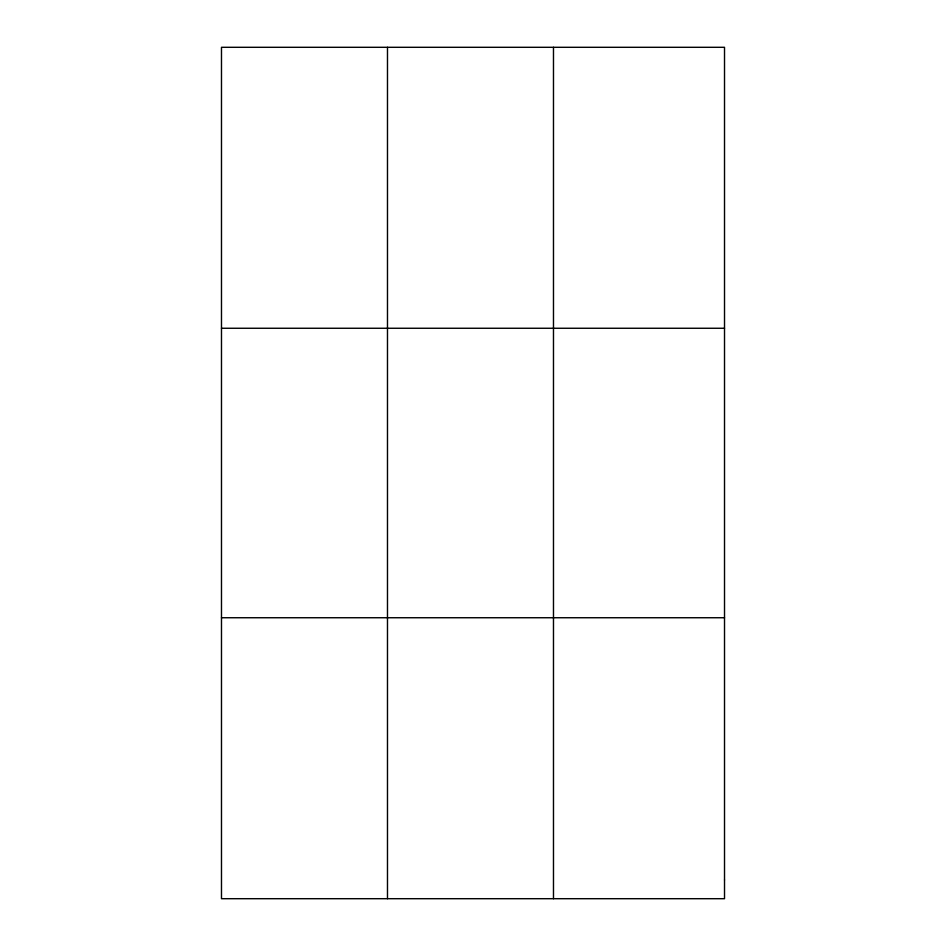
<?xml version="1.0" encoding="UTF-8"?>
<svg xmlns="http://www.w3.org/2000/svg" width="946" height="946" viewBox="0 0 946 946"><rect width="100%" height="100%" fill="white"/><g stroke="black" fill="none" stroke-linecap="round" stroke-linejoin="round"><path stroke-width="1.42" d="M387.482 47.3L387.482 898.7M553.481 47.3L553.481 898.7M221.482 328.262L724.518 328.262M221.482 617.738L724.518 617.738M724.518 879.969L724.518 898.7L221.482 898.7L221.482 47.3L724.518 47.3L724.518 879.969"/></g></svg>
